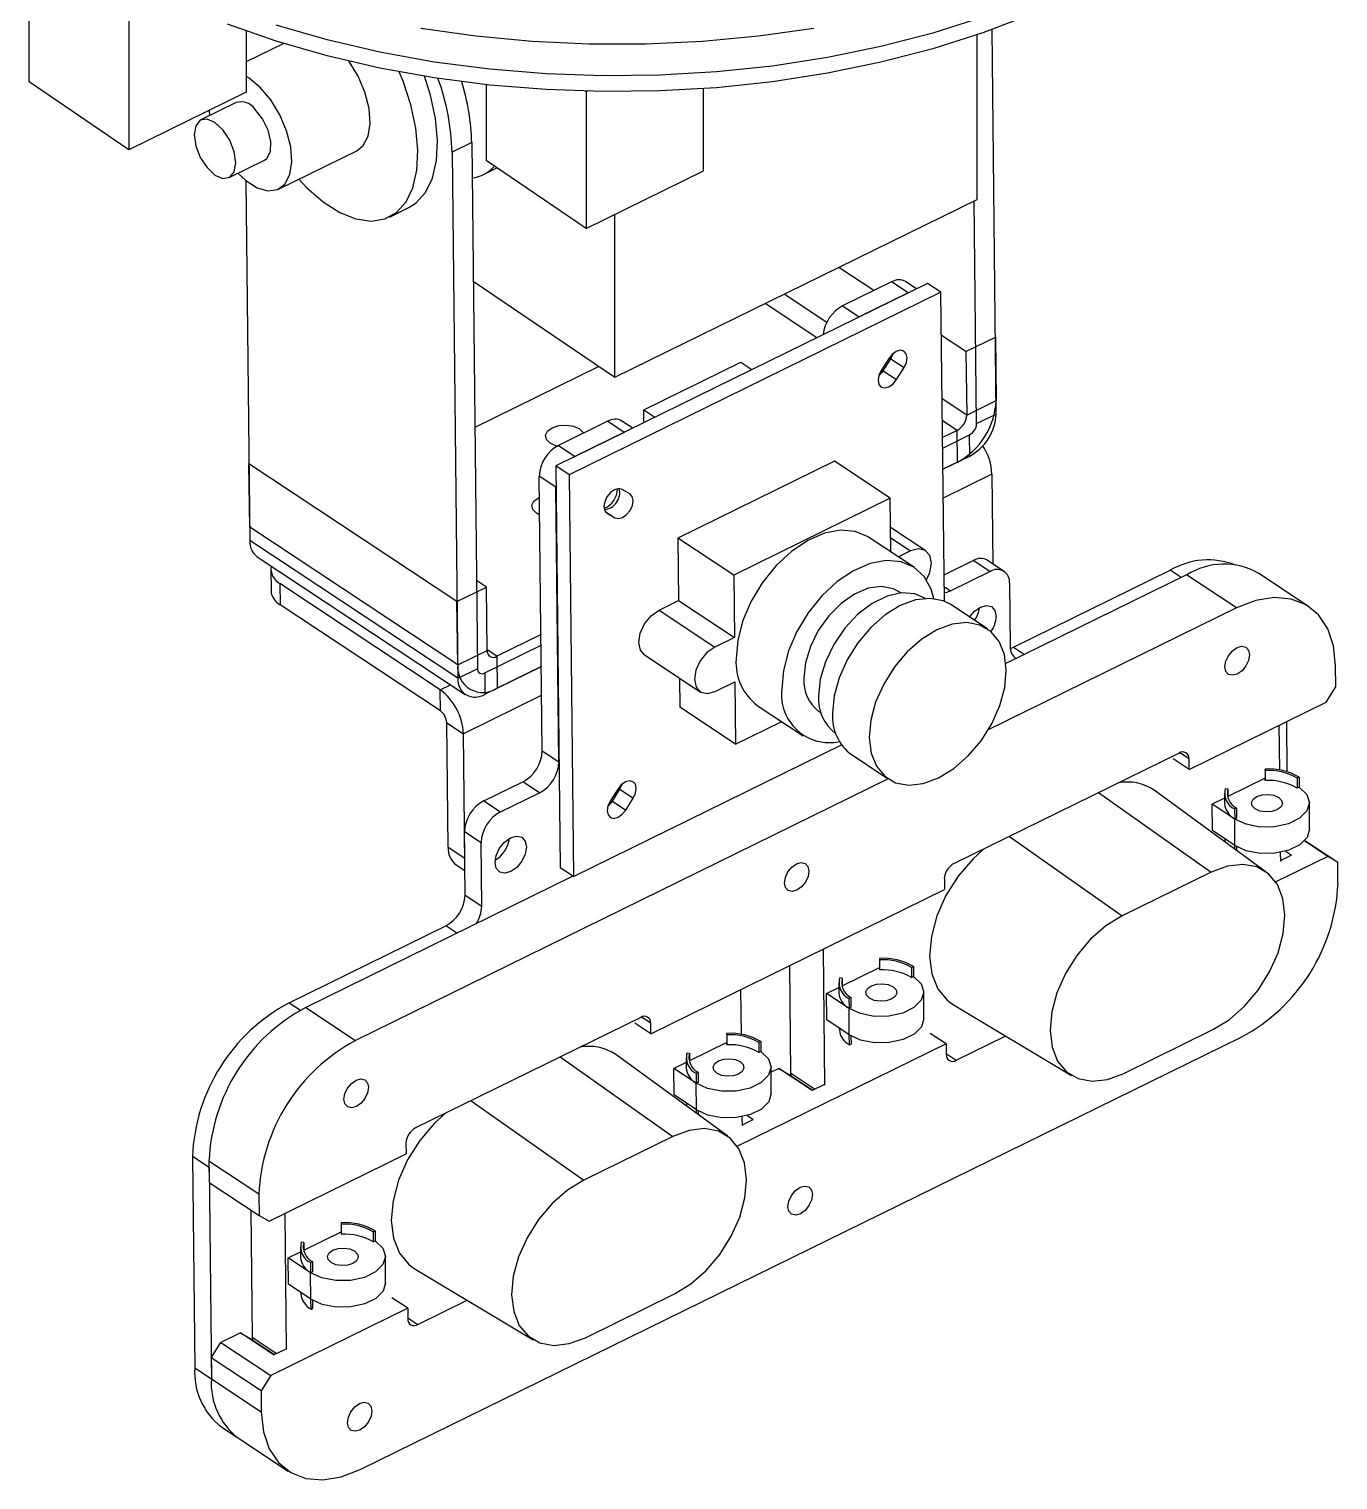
# Model space of a CAD drawing. Header units: millimetres. Extents: x 0 to 597, y 0 to 420.
# Drawn here: x 392.41 to 426.37, y 76.48 to 114.12 of the extents above; entities that cross this region are included whole.
import ezdxf

# ---------------------------------------------------------------- set-up
doc = ezdxf.new("R2010")
doc.units = ezdxf.units.MM

msp = doc.modelspace()

# ---------------------------------------------------------------- linework, layer by layer
at = {"color": 7, "linetype": 'Continuous', "lineweight": 25}
for p, q in [((392.41, 112.743), (392.41, 117.098)), ((395.001, 115.339), (395.001, 110.984)), ((398.048, 114.066), (398.048, 112.48)), ((417.504, 104.131), (417.395, 114.101)), ((399.02, 113.743), (398.048, 113.266)), ((417.007, 109.694), (417.007, 113.964)), ((395.001, 110.984), (392.41, 112.743)), ((404.271, 112.674), (404.271, 110.705)), ((409.909, 110.441), (409.909, 112.569)), ((398.048, 112.48), (395.001, 110.984)), ((397.783, 112.207), (396.868, 111.758)), ((406.862, 112.484), (406.837, 112.501)), ((406.893, 112.5), (406.862, 112.484)), ((406.862, 112.484), (406.862, 108.946)), ((397.08, 112.004), (397.097, 111.871)), ((403.896, 111.169), (403.388, 110.92)), ((403.896, 111.169), (404.044, 97.525)), ((397.603, 110.262), (398.517, 110.711)), ((398.884, 109.963), (400.916, 110.96)), ((403.388, 110.92), (403.536, 97.276)), ((406.862, 108.946), (404.271, 110.705)), ((404.184, 110.336), (404.55, 110.516)), ((406.862, 108.946), (409.909, 110.441)), ((398.037, 110.182), (398.139, 100.847)), ((407.611, 105.083), (417.007, 109.694)), ((416.996, 103.882), (416.933, 109.658)), ((401.76, 109.239), (402.268, 109.489)), ((407.611, 105.083), (407.611, 109.313)), ((414.328, 107.331), (413.419, 107.933)), ((403.935, 107.578), (407.611, 105.083)), ((415.725, 107.519), (406.075, 102.783)), ((416.071, 107.291), (406.42, 102.554)), ((414.786, 107.556), (413.516, 106.933)), ((415.217, 107.27), (413.948, 106.647)), ((415.217, 107.27), (414.786, 107.556)), ((415.439, 107.379), (415.159, 107.563)), ((416.071, 107.291), (415.725, 107.519)), ((416.158, 99.276), (416.071, 107.291)), ((413.516, 106.933), (413.948, 106.647)), ((416.72, 105.749), (416.083, 106.17)), ((416.72, 105.749), (417.482, 106.123)), ((417.482, 106.123), (417.5, 104.478)), ((408.36, 104.24), (410.874, 105.474)), ((410.874, 105.474), (411.165, 105.281)), ((414.714, 105.568), (414.518, 105.258)), ((414.573, 105.254), (414.768, 105.564)), ((414.768, 105.564), (415.113, 105.336)), ((414.776, 105.577), (414.788, 105.662)), ((416.72, 105.749), (416.738, 104.104)), ((407.195, 105.365), (403.976, 103.785)), ((414.48, 105.185), (414.564, 105.241)), ((414.573, 105.254), (414.918, 105.025)), ((414.918, 105.025), (415.113, 105.336)), ((416.738, 104.104), (417.5, 104.478)), ((407.421, 103.941), (406.151, 103.318)), ((407.853, 103.655), (407.421, 103.941)), ((408.074, 103.764), (407.795, 103.949)), ((408.364, 103.906), (408.36, 104.24)), ((408.36, 104.24), (408.651, 104.047)), ((416.996, 103.882), (417.504, 104.131)), ((407.853, 103.655), (406.583, 103.032)), ((416.487, 103.705), (416.112, 103.521)), ((416.115, 103.247), (416.811, 103.588)), ((416.496, 102.882), (416.487, 103.705)), ((416.817, 103.04), (416.811, 103.588)), ((406.151, 103.318), (406.583, 103.032)), ((403.514, 99.267), (398.117, 102.839)), ((398.135, 101.193), (398.117, 102.839)), ((406.42, 102.554), (406.075, 102.783)), ((406.075, 102.783), (406.188, 92.364)), ((413.31, 102.904), (409.247, 100.91)), ((414.756, 101.947), (413.31, 102.904)), ((416.121, 102.698), (416.817, 103.04)), ((416.496, 102.882), (416.121, 102.698)), ((406.081, 102.235), (405.649, 102.52)), ((405.726, 95.392), (405.649, 102.52)), ((406.42, 102.554), (406.533, 92.136)), ((417.393, 102.568), (417.418, 100.244)), ((406.158, 95.106), (406.081, 102.235)), ((408, 102.059), (407.8, 102.175)), ((414.756, 101.947), (410.693, 99.953)), ((414.772, 100.555), (414.756, 101.947)), ((405.66, 101.503), (405.575, 101.559)), ((407.41, 101.555), (407.61, 101.438)), ((403.532, 97.622), (398.135, 101.193)), ((409.247, 100.91), (409.264, 99.292)), ((410.693, 99.953), (409.247, 100.91)), ((415.38, 100.153), (414.192, 100.939)), ((415.674, 100.586), (414.765, 101.188)), ((403.536, 97.276), (398.139, 100.847)), ((415.282, 100.578), (414.969, 100.425)), ((398.33, 100.427), (403.728, 96.856)), ((416.15, 99.957), (416.907, 100.328)), ((417.338, 100.042), (416.907, 100.328)), ((417.712, 100.05), (417.28, 100.335)), ((398.683, 100.094), (398.689, 99.545)), ((403.08, 96.979), (398.921, 99.731)), ((398.921, 99.731), (398.927, 99.182)), ((404.276, 99.641), (404.019, 99.812)), ((410.693, 99.953), (410.711, 98.335)), ((416.322, 99.543), (417.338, 100.042)), ((422.445, 99.958), (417.755, 97.656)), ((417.852, 99.743), (417.87, 98.098)), ((417.952, 98.085), (422.015, 100.079)), ((423.741, 99.101), (422.445, 99.958)), ((425.61, 99.139), (424.314, 99.996)), ((403.514, 99.267), (404.276, 99.641)), ((404.294, 97.996), (404.276, 99.641)), ((415.022, 99.49), (414.966, 99.527)), ((403.086, 96.431), (398.927, 99.182)), ((403.532, 97.622), (403.514, 99.267)), ((408.756, 99.043), (409.264, 99.292)), ((408.756, 99.043), (410.203, 98.086)), ((409.264, 99.292), (410.711, 98.335)), ((415.661, 99.347), (415.656, 99.351)), ((417.274, 98.56), (416.325, 99.188)), ((423.741, 99.101), (417.299, 95.939)), ((405.694, 98.408), (404.551, 97.847)), ((410.711, 98.335), (410.203, 98.086)), ((403.532, 97.622), (404.294, 97.996)), ((404.233, 97.415), (405.697, 98.134)), ((404.551, 97.847), (404.56, 97.024)), ((408.376, 97.883), (409.823, 96.926)), ((417.872, 98.052), (417.952, 98.085)), ((403.536, 97.276), (404.044, 97.525)), ((404.239, 96.867), (405.703, 97.585)), ((405.703, 97.585), (404.56, 97.024)), ((426.316, 97.057), (426.31, 97.605)), ((404.233, 97.415), (404.239, 96.867)), ((409.286, 97.281), (409.294, 96.523)), ((410.215, 96.934), (410.723, 97.183)), ((410.723, 97.183), (410.741, 95.566)), ((403.086, 96.431), (403.08, 96.979)), ((426.065, 96.658), (426.316, 97.057)), ((410.741, 95.566), (409.294, 96.523)), ((411.305, 96.574), (412.492, 95.788)), ((412.906, 96.414), (412.962, 96.377)), ((422.51, 94.913), (426.065, 96.658)), ((403.247, 96.123), (403.679, 95.838)), ((403.282, 92.898), (403.247, 96.123)), ((410.741, 95.566), (411.939, 96.154)), ((424.86, 94.896), (424.847, 96.06)), ((425.054, 94.851), (425.04, 96.155)), ((403.714, 92.613), (403.679, 95.838)), ((413.338, 95.848), (413.344, 95.844)), ((405.726, 95.392), (406.158, 95.106)), ((406.533, 92.136), (413.491, 95.551)), ((413.749, 95.296), (414.699, 94.668)), ((422.25, 95.337), (416.409, 92.47)), ((422.51, 94.913), (422.099, 95.184)), ((422.51, 94.913), (422.507, 95.187)), ((424.484, 94.885), (424.481, 94.923)), ((424.481, 94.923), (424.484, 94.662)), ((424.484, 94.885), (424.486, 94.624)), ((414.703, 94.665), (400.885, 87.883)), ((404.209, 94.096), (405.225, 94.594)), ((405.656, 94.308), (405.225, 94.594)), ((407.748, 94.41), (407.76, 94.496)), ((424.483, 94.687), (423.516, 94.212)), ((424.486, 94.624), (424.484, 94.662)), ((425.364, 94.709), (425.313, 94.684)), ((425.313, 94.684), (425.316, 94.424)), ((425.364, 94.709), (425.367, 94.449)), ((404.209, 94.096), (404.64, 93.81)), ((404.64, 93.81), (405.656, 94.308)), ((407.686, 94.401), (407.491, 94.091)), ((407.545, 94.087), (407.74, 94.397)), ((407.545, 94.087), (407.891, 93.858)), ((407.74, 94.397), (408.086, 94.169)), ((407.891, 93.858), (408.086, 94.169)), ((424.51, 92.252), (421.601, 94.371)), ((423.427, 94.169), (423.108, 94.012)), ((423.426, 94.286), (423.429, 94.026)), ((423.449, 94.416), (423.514, 94.409)), ((423.514, 94.409), (423.517, 94.165)), ((425.367, 94.449), (425.316, 94.424)), ((407.452, 94.018), (407.537, 94.074)), ((423.115, 93.326), (423.108, 94.012)), ((423.691, 93.626), (423.108, 94.012)), ((423.739, 93.912), (423.688, 93.887)), ((423.688, 93.887), (423.691, 93.626)), ((423.739, 93.912), (423.742, 93.651)), ((425.636, 93.364), (425.629, 94.049)), ((423.742, 93.651), (423.691, 93.626)), ((423.698, 92.941), (423.691, 93.626)), ((404.139, 93.012), (403.707, 93.298)), ((403.725, 91.653), (403.707, 93.298)), ((404.156, 91.367), (404.139, 93.012)), ((423.698, 92.941), (423.115, 93.326)), ((423.439, 93.112), (423.439, 93.08)), ((426.108, 92.655), (425.5, 93.058)), ((425.512, 93.07), (426.365, 92.506)), ((403.282, 92.898), (403.714, 92.613)), ((423.699, 92.843), (423.698, 92.941)), ((423.751, 92.805), (423.75, 92.909)), ((426.108, 92.655), (424.758, 91.993)), ((424.886, 92.528), (424.883, 92.761)), ((425.169, 92.692), (424.885, 92.552)), ((425.016, 92.793), (425.169, 92.692)), ((426.365, 92.506), (426.108, 92.655)), ((403.492, 92.438), (403.718, 92.289)), ((406.533, 92.136), (406.188, 92.364)), ((423.081, 92.249), (420.77, 91.115)), ((426.371, 91.957), (426.365, 92.506)), ((406.523, 92.143), (399.589, 88.74)), ((416.158, 92.071), (416.161, 91.797)), ((403.725, 91.653), (404.156, 91.367)), ((408.542, 88.058), (416.161, 91.797)), ((399.159, 88.861), (403.223, 90.855)), ((413.013, 90.252), (413.051, 86.719)), ((414.475, 90.012), (414.478, 89.974)), ((414.475, 90.012), (414.478, 89.751)), ((414.478, 89.974), (414.48, 89.713)), ((412.139, 89.823), (412.169, 87.031)), ((413.51, 89.301), (414.477, 89.776)), ((414.478, 89.751), (414.48, 89.713)), ((415.307, 89.773), (415.358, 89.798)), ((415.307, 89.773), (415.31, 89.513)), ((415.358, 89.798), (415.361, 89.538)), ((410.892, 88.041), (410.88, 89.205)), ((413.102, 89.101), (413.421, 89.258)), ((413.42, 89.375), (413.423, 89.115)), ((413.508, 89.498), (413.443, 89.505)), ((413.508, 89.498), (413.511, 89.254)), ((415.31, 89.513), (415.361, 89.538)), ((413.109, 88.416), (413.102, 89.101)), ((413.685, 88.715), (413.102, 89.101)), ((413.682, 88.976), (413.733, 89.001)), ((413.682, 88.976), (413.685, 88.715)), ((413.733, 89.001), (413.736, 88.74)), ((415.63, 88.453), (415.623, 89.139)), ((416.372, 88.827), (419.459, 86.978)), ((399.589, 88.74), (400.885, 87.883)), ((408.282, 88.481), (402.441, 85.615)), ((413.685, 88.715), (413.736, 88.74)), ((413.692, 88.03), (413.685, 88.715)), ((408.542, 88.058), (408.132, 88.329)), ((408.542, 88.058), (408.539, 88.332)), ((410.516, 88.029), (410.513, 88.067)), ((410.513, 88.067), (410.516, 87.807)), ((413.692, 88.03), (413.109, 88.416)), ((413.433, 88.201), (413.433, 88.169)), ((416.204, 87.794), (415.794, 88.065)), ((420.814, 87.03), (423.125, 88.164)), ((401.005, 76.751), (423.862, 87.969)), ((410.516, 87.832), (409.548, 87.357)), ((410.516, 88.029), (410.519, 87.769)), ((410.519, 87.769), (410.516, 87.807)), ((416.204, 87.794), (410.791, 85.137)), ((411.396, 87.854), (411.346, 87.829)), ((411.346, 87.829), (411.348, 87.569)), ((411.396, 87.854), (411.399, 87.593)), ((413.695, 87.769), (413.692, 88.03)), ((413.695, 87.769), (413.746, 87.794)), ((413.746, 87.794), (413.744, 87.998)), ((416.204, 87.794), (416.207, 87.52)), ((416.464, 87.37), (417.75, 88.001)), ((410.542, 85.397), (407.633, 87.516)), ((409.46, 87.313), (409.14, 87.157)), ((409.458, 87.431), (409.461, 87.17)), ((409.481, 87.561), (409.546, 87.554)), ((409.546, 87.554), (409.549, 87.31)), ((411.399, 87.593), (411.348, 87.569)), ((409.148, 86.471), (409.14, 87.157)), ((409.723, 86.771), (409.14, 87.157)), ((409.771, 87.056), (409.72, 87.031)), ((409.72, 87.031), (409.723, 86.771)), ((409.771, 87.056), (409.774, 86.796)), ((411.669, 86.509), (411.661, 87.194)), ((411.861, 87.155), (411.663, 87.058)), ((412.725, 86.584), (411.861, 87.155)), ((411.861, 87.155), (412.118, 87.006)), ((412.118, 87.006), (412.743, 86.593)), ((412.169, 87.031), (412.173, 86.97)), ((409.774, 86.796), (409.723, 86.771)), ((409.731, 86.085), (409.723, 86.771)), ((413.03, 86.734), (412.725, 86.584)), ((409.731, 86.085), (409.148, 86.471)), ((409.471, 86.257), (409.472, 86.224)), ((409.732, 85.987), (409.731, 86.085)), ((409.783, 85.95), (409.782, 86.054)), ((410.918, 85.672), (410.915, 85.906)), ((410.918, 85.697), (411.201, 85.836)), ((411.048, 85.937), (411.201, 85.836)), ((402.19, 85.216), (402.193, 84.942)), ((409.113, 85.394), (406.802, 84.26)), ((397.081, 84.587), (396.649, 84.873)), ((396.649, 84.873), (396.709, 79.389)), ((398.375, 83.895), (397.079, 84.752)), ((397.079, 84.752), (397.085, 84.203)), ((398.638, 83.197), (402.193, 84.942)), ((397.081, 84.587), (397.141, 79.104)), ((397.085, 84.203), (398.381, 83.346)), ((398.375, 83.895), (398.381, 83.346)), ((398.165, 83.489), (398.201, 80.176)), ((398.381, 83.346), (398.638, 83.197)), ((399.045, 83.397), (399.084, 79.864)), ((399.542, 82.446), (400.51, 82.921)), ((400.507, 83.156), (400.51, 83.119)), ((400.507, 83.156), (400.51, 82.896)), ((400.51, 83.119), (400.513, 82.858)), ((400.51, 82.896), (400.513, 82.858)), ((401.34, 82.918), (401.391, 82.943)), ((401.34, 82.918), (401.343, 82.658)), ((401.391, 82.943), (401.393, 82.683)), ((399.453, 82.52), (399.455, 82.259)), ((399.54, 82.643), (399.475, 82.65)), ((399.54, 82.643), (399.543, 82.399)), ((401.343, 82.658), (401.393, 82.683)), ((399.134, 82.246), (399.454, 82.402)), ((399.142, 81.56), (399.134, 82.246)), ((399.717, 81.86), (399.134, 82.246)), ((399.714, 82.12), (399.765, 82.145)), ((399.714, 82.12), (399.717, 81.86)), ((399.765, 82.145), (399.768, 81.885)), ((401.663, 81.598), (401.655, 82.283)), ((399.717, 81.86), (399.768, 81.885)), ((399.725, 81.175), (399.717, 81.86)), ((402.404, 81.971), (405.492, 80.122)), ((399.725, 81.175), (399.142, 81.56)), ((399.465, 81.346), (399.466, 81.313)), ((406.847, 80.174), (409.158, 81.309)), ((402.237, 80.939), (398.681, 79.194)), ((399.728, 80.914), (399.725, 81.175)), ((399.728, 80.914), (399.778, 80.939)), ((399.778, 80.939), (399.776, 81.143)), ((402.237, 80.939), (401.826, 81.21)), ((402.237, 80.939), (402.239, 80.665)), ((402.496, 80.515), (403.782, 81.146)), ((397.894, 80.3), (397.386, 80.051)), ((398.757, 79.729), (397.894, 80.3)), ((397.894, 80.3), (398.151, 80.151)), ((398.201, 80.176), (398.205, 80.114)), ((397.135, 79.652), (397.386, 80.051)), ((397.386, 80.051), (398.681, 79.194)), ((398.151, 80.151), (398.775, 79.737)), ((398.757, 79.729), (399.062, 79.878)), ((398.43, 78.795), (397.135, 79.652)), ((397.135, 79.652), (397.141, 79.104)), ((396.709, 79.389), (397.141, 79.104)), ((397.141, 79.104), (398.436, 78.247)), ((398.681, 79.194), (398.43, 78.795)), ((398.43, 78.795), (398.436, 78.247)), ((397.409, 77.856), (397.841, 77.57)), ((397.841, 77.57), (399.136, 76.713))]:
    msp.add_line(p, q, dxfattribs=at)
at = {"color": 8, "linetype": 'Continuous', "lineweight": 25}
for p, q in [((412.853, 106.11), (411.511, 106.997)), ((413.108, 106.506), (412.002, 107.238)), ((416.738, 104.104), (416.101, 104.525)), ((416.487, 103.705), (416.107, 103.956)), ((417.393, 102.568), (416.129, 101.948)), ((407.358, 101.605), (407.61, 101.438)), ((407.396, 101.564), (407.41, 101.555)), ((414.768, 100.919), (415.282, 100.578)), ((422.304, 99.888), (422.015, 100.079)), ((416.154, 99.655), (416.322, 99.543)), ((404.551, 97.847), (404.294, 98.017)), ((417.952, 98.085), (418.24, 97.894)), ((403.08, 96.979), (403.345, 97.109)), ((405.711, 96.835), (403.679, 95.838)), ((422.507, 95.187), (422.268, 95.345)), ((420.159, 94.311), (423.081, 92.249)), ((417.848, 93.177), (420.77, 91.115)), ((403.511, 90.665), (403.223, 90.855)), ((399.159, 88.861), (399.451, 88.668)), ((408.539, 88.332), (408.3, 88.49)), ((406.192, 87.456), (409.113, 85.394)), ((416.207, 87.541), (416.464, 87.37)), ((412.793, 86.618), (412.169, 87.031)), ((403.881, 86.321), (406.802, 84.26)), ((402.239, 80.685), (402.496, 80.515)), ((398.826, 79.762), (398.201, 80.176))]:
    msp.add_line(p, q, dxfattribs=at)
at = {"color": 7, "linetype": 'Continuous', "lineweight": 25, "flags": 128}
for points in [[(418.386, 114.485), (417.154, 114.015), (415.86, 113.604), (414.514, 113.254), (413.123, 112.969), (411.697, 112.748), (410.245, 112.595), (408.776, 112.509), (407.299, 112.492), (405.826, 112.544), (404.364, 112.664), (402.924, 112.851), (401.514, 113.105), (400.145, 113.424), (398.824, 113.805), (397.561, 114.246)], [(417.154, 114.423), (415.86, 114.012), (414.514, 113.663), (413.123, 113.377), (411.697, 113.156), (410.245, 113.003), (408.776, 112.917), (407.299, 112.901), (405.826, 112.952), (404.364, 113.072), (402.924, 113.26), (401.514, 113.513), (400.145, 113.832), (398.824, 114.213)], [(412.774, 114.133), (411.34, 113.929), (409.883, 113.792), (408.411, 113.723), (406.935, 113.723), (405.463, 113.792), (404.006, 113.929), (402.572, 114.133)], [(400.916, 110.96), (401.081, 111.093), (401.208, 111.34), (401.26, 111.669), (401.232, 112.057), (401.125, 112.475), (400.949, 112.891), (400.716, 113.275), (400.711, 113.283)], [(399.41, 110.221), (399.619, 110), (400.042, 109.63), (400.47, 109.357), (400.888, 109.189), (401.283, 109.133), (401.639, 109.189), (401.946, 109.357), (402.193, 109.631), (402.372, 110.001), (402.475, 110.454), (402.501, 110.976), (402.448, 111.547), (402.317, 112.15), (402.114, 112.764), (402.014, 113.007)], [(397.832, 110.375), (398.033, 110.185), (398.327, 109.996), (398.608, 109.916), (398.854, 109.95), (399.049, 110.095), (399.177, 110.342), (399.228, 110.672), (399.2, 111.06), (399.094, 111.478), (398.917, 111.894), (398.684, 112.278), (398.411, 112.602), (398.411, 112.602)], [(398.411, 112.602), (398.119, 112.84), (398.048, 112.883)], [(402.268, 109.489), (402.454, 109.607), (402.701, 109.88), (402.88, 110.25), (402.983, 110.703), (403.009, 111.225), (402.956, 111.797), (402.825, 112.4), (402.668, 112.892)], [(397.235, 110.33), (397.442, 110.241), (397.617, 110.27), (397.734, 110.411), (397.775, 110.644), (397.734, 110.932), (397.617, 111.232), (397.442, 111.499), (397.235, 111.691), (397.029, 111.779), (396.854, 111.751), (396.737, 111.609), (396.696, 111.377), (396.737, 111.089), (396.854, 110.788), (397.029, 110.522), (397.235, 110.33)], [(398.517, 110.711), (398.583, 110.759), (398.673, 110.938), (398.684, 111.197), (398.613, 111.495), (398.471, 111.788), (398.281, 112.03)], [(415.113, 105.336), (415.173, 105.463), (415.193, 105.589), (415.17, 105.694), (415.109, 105.762), (415.017, 105.783), (414.91, 105.753), (414.804, 105.678), (414.714, 105.568)], [(414.768, 105.564), (414.827, 105.692), (414.83, 105.702)], [(414.518, 105.258), (414.459, 105.13), (414.439, 105.005), (414.461, 104.9), (414.523, 104.831), (414.614, 104.811), (414.722, 104.84), (414.828, 104.915), (414.918, 105.025)], [(414.456, 105.12), (414.483, 105.144), (414.573, 105.254)], [(406.114, 103.298), (406.081, 103.307), (405.928, 103.374), (405.833, 103.471), (405.811, 103.581), (405.864, 103.688), (405.985, 103.776), (406.156, 103.831), (406.349, 103.845), (406.537, 103.816), (406.69, 103.748), (406.69, 103.748)], [(406.69, 103.748), (406.785, 103.652), (406.794, 103.634)], [(407.8, 102.175), (407.709, 102.196), (407.602, 102.167), (407.495, 102.091), (407.405, 101.981), (407.346, 101.854), (407.326, 101.728), (407.348, 101.623), (407.41, 101.555)], [(407.61, 101.438), (407.701, 101.418), (407.808, 101.447), (407.915, 101.522), (408.005, 101.632), (408.064, 101.76), (408.084, 101.886), (408.062, 101.991), (408, 102.059)], [(405.575, 101.559), (405.48, 101.655), (405.458, 101.765), (405.511, 101.872), (405.632, 101.96), (405.655, 101.971)], [(414.192, 100.939), (414.18, 100.947), (413.848, 101.087), (413.465, 101.118), (413.048, 101.039), (412.617, 100.852), (412.193, 100.568), (411.794, 100.2), (411.44, 99.763), (411.147, 99.28), (410.929, 98.772), (410.797, 98.263), (410.755, 97.778)], [(415.697, 99.827), (415.783, 100.024), (415.821, 100.264), (415.778, 100.465), (415.661, 100.595), (415.486, 100.635), (415.282, 100.578)], [(415.888, 99.343), (415.818, 99.585), (415.632, 99.919), (415.367, 100.161), (415.035, 100.301), (414.652, 100.332), (414.235, 100.253), (413.805, 100.067), (413.38, 99.783), (412.982, 99.414), (412.628, 98.978), (412.335, 98.494), (412.117, 97.986), (411.984, 97.478), (411.942, 96.992)], [(414.966, 99.527), (414.83, 99.599), (414.526, 99.657), (414.186, 99.61), (413.83, 99.459), (413.481, 99.215), (413.16, 98.893), (412.888, 98.513), (412.682, 98.099), (412.554, 97.676), (412.514, 97.273)], [(415.656, 99.351), (415.391, 99.467), (415.047, 99.493), (414.671, 99.409), (414.286, 99.219), (413.912, 98.936), (413.573, 98.575), (413.287, 98.157), (413.072, 97.707), (412.939, 97.25), (412.897, 96.814)], [(416.322, 99.543), (416.223, 99.505), (416.155, 99.492)], [(426.31, 97.605), (426.255, 98.116), (426.105, 98.56), (425.866, 98.918), (425.545, 99.179), (425.157, 99.331), (424.715, 99.369), (424.237, 99.291), (423.741, 99.101)], [(408.376, 97.883), (408.272, 98.005), (408.229, 98.205), (408.267, 98.445), (408.381, 98.689), (408.553, 98.899), (408.756, 99.043)], [(416.325, 99.188), (416.129, 99.287), (415.79, 99.35), (415.412, 99.307), (415.016, 99.161), (414.621, 98.919), (414.247, 98.593), (413.912, 98.199), (413.634, 97.757), (413.426, 97.289), (413.299, 96.819), (413.259, 96.37)], [(416.814, 98.864), (416.938, 99.013), (417.093, 99.122), (417.249, 99.165), (417.382, 99.135), (417.471, 99.036), (417.504, 98.883)], [(414.209, 95.741), (414.258, 95.336), (414.394, 94.995), (414.61, 94.735), (414.895, 94.569), (415.234, 94.506), (415.612, 94.548), (416.008, 94.694), (416.403, 94.937), (416.777, 95.263), (417.112, 95.657), (417.39, 96.099), (417.598, 96.567), (417.725, 97.037), (417.765, 97.486), (417.715, 97.891), (417.58, 98.232), (417.364, 98.492), (417.079, 98.658), (416.739, 98.721), (416.362, 98.679), (415.966, 98.533), (415.571, 98.291), (415.197, 97.964), (414.862, 97.57), (414.584, 97.128), (414.376, 96.66), (414.249, 96.19), (414.209, 95.741)], [(410.203, 98.086), (409.999, 97.942), (409.827, 97.732), (409.714, 97.488), (409.676, 97.248), (409.719, 97.048), (409.836, 96.918), (410.011, 96.878), (410.215, 96.934)], [(423.438, 97.574), (423.461, 97.717), (423.529, 97.862), (423.631, 97.987), (423.752, 98.072), (423.874, 98.106), (423.977, 98.082), (424.047, 98.005), (424.073, 97.885), (424.05, 97.742), (423.983, 97.598), (423.881, 97.473), (423.759, 97.387), (423.638, 97.353), (423.534, 97.377), (423.464, 97.455), (423.438, 97.574)], [(408.086, 94.169), (408.145, 94.296), (408.165, 94.422), (408.143, 94.527), (408.081, 94.595), (407.99, 94.616), (407.883, 94.587), (407.776, 94.511), (407.686, 94.401)], [(407.74, 94.397), (407.8, 94.525), (407.803, 94.535)], [(407.491, 94.091), (407.431, 93.964), (407.411, 93.838), (407.434, 93.733), (407.496, 93.665), (407.587, 93.644), (407.694, 93.673), (407.801, 93.749), (407.891, 93.858)], [(407.428, 93.954), (407.455, 93.977), (407.545, 94.087)], [(425.367, 94.449), (425.56, 94.263), (425.629, 94.05), (425.565, 93.835), (425.376, 93.645), (425.085, 93.502), (424.727, 93.424), (424.345, 93.419), (423.985, 93.49), (423.691, 93.626)], [(424.788, 93.866), (424.652, 93.822), (424.497, 93.811), (424.346, 93.834), (424.224, 93.888), (424.148, 93.965), (424.13, 94.053), (424.173, 94.139), (424.27, 94.209), (424.406, 94.253), (424.561, 94.264), (424.711, 94.241), (424.834, 94.187), (424.91, 94.11), (424.928, 94.022), (424.885, 93.936), (424.788, 93.866)], [(425.636, 93.364), (425.572, 93.149), (425.383, 92.959), (425.092, 92.816), (424.734, 92.738), (424.352, 92.734), (423.992, 92.804), (423.698, 92.941)], [(405.314, 92.9), (405.285, 92.717), (405.198, 92.532), (405.068, 92.372), (404.913, 92.262), (404.757, 92.219), (404.624, 92.25), (404.534, 92.349), (404.501, 92.501), (404.531, 92.684), (404.617, 92.87), (404.748, 93.03), (404.903, 93.139), (405.059, 93.182), (405.192, 93.152), (405.281, 93.053), (405.314, 92.9)], [(423.439, 93.08), (423.439, 93.068), (423.443, 93.029)], [(417.176, 92.847), (416.896, 92.589), (416.516, 92.142), (416.201, 91.641), (415.965, 91.111), (415.821, 90.578), (415.776, 90.069), (415.832, 89.609), (415.986, 89.223), (416.23, 88.928), (416.372, 88.827)], [(412.01, 91.965), (412.033, 92.108), (412.1, 92.253), (412.203, 92.378), (412.324, 92.464), (412.446, 92.497), (412.549, 92.473), (412.619, 92.396), (412.645, 92.277), (412.622, 92.134), (412.555, 91.989), (412.452, 91.864), (412.331, 91.778), (412.21, 91.745), (412.106, 91.768), (412.036, 91.846), (412.01, 91.965)], [(423.125, 88.164), (423.546, 88.422), (423.944, 88.769), (424.3, 89.189), (424.596, 89.659), (424.817, 90.157), (424.953, 90.657), (424.995, 91.135), (424.943, 91.566), (424.798, 91.929), (424.568, 92.206), (424.265, 92.383), (423.904, 92.45), (423.502, 92.405), (423.081, 92.249)], [(420.77, 91.115), (420.349, 90.857), (419.951, 90.51), (419.595, 90.09), (419.299, 89.62), (419.078, 89.122), (418.943, 88.622), (418.9, 88.144), (418.952, 87.713), (419.097, 87.349), (419.327, 87.073), (419.63, 86.896), (419.991, 86.829), (420.393, 86.874), (420.814, 87.03)], [(415.361, 89.538), (415.554, 89.352), (415.623, 89.139), (415.559, 88.924), (415.37, 88.734), (415.079, 88.591), (414.721, 88.513), (414.339, 88.508), (413.979, 88.579), (413.685, 88.715)], [(414.264, 89.298), (414.4, 89.342), (414.555, 89.354), (414.705, 89.33), (414.828, 89.276), (414.904, 89.199), (414.922, 89.111), (414.879, 89.025), (414.782, 88.955), (414.646, 88.911), (414.491, 88.9), (414.341, 88.923), (414.218, 88.977), (414.142, 89.054), (414.124, 89.142), (414.167, 89.228), (414.264, 89.298)], [(415.63, 88.453), (415.566, 88.239), (415.378, 88.048), (415.086, 87.906), (414.728, 87.827), (414.346, 87.823), (413.987, 87.893), (413.692, 88.03)], [(411.399, 87.593), (411.592, 87.407), (411.661, 87.194), (411.597, 86.98), (411.408, 86.789), (411.117, 86.647), (410.759, 86.568), (410.377, 86.564), (410.017, 86.634), (409.723, 86.771)], [(410.82, 87.011), (410.684, 86.967), (410.529, 86.955), (410.379, 86.978), (410.256, 87.033), (410.181, 87.11), (410.163, 87.198), (410.205, 87.283), (410.302, 87.354), (410.438, 87.398), (410.594, 87.409), (410.744, 87.386), (410.866, 87.332), (410.942, 87.255), (410.96, 87.167), (410.917, 87.081), (410.82, 87.011)], [(400.582, 86.356), (400.605, 86.499), (400.672, 86.644), (400.775, 86.769), (400.896, 86.855), (401.018, 86.888), (401.121, 86.864), (401.191, 86.787), (401.217, 86.668), (401.194, 86.525), (401.127, 86.38), (401.024, 86.255), (400.903, 86.169), (400.781, 86.136), (400.678, 86.159), (400.608, 86.237), (400.582, 86.356)], [(409.472, 86.224), (409.472, 86.213), (409.476, 86.174)], [(411.669, 86.509), (411.605, 86.294), (411.416, 86.104), (411.125, 85.961), (410.767, 85.883), (410.385, 85.879), (410.025, 85.949), (409.731, 86.085)], [(403.209, 85.991), (402.928, 85.734), (402.549, 85.287), (402.233, 84.786), (401.998, 84.255), (401.854, 83.722), (401.808, 83.213), (401.864, 82.754), (402.018, 82.367), (402.263, 82.073), (402.404, 81.971)], [(409.158, 81.309), (409.578, 81.567), (409.976, 81.914), (410.332, 82.333), (410.628, 82.804), (410.85, 83.302), (410.985, 83.802), (411.027, 84.28), (410.975, 84.711), (410.83, 85.074), (410.601, 85.351), (410.298, 85.527), (409.936, 85.595), (409.535, 85.549), (409.113, 85.394)], [(406.802, 84.26), (406.382, 84.002), (405.984, 83.654), (405.627, 83.235), (405.331, 82.765), (405.11, 82.267), (404.975, 81.766), (404.932, 81.288), (404.985, 80.857), (405.129, 80.494), (405.359, 80.218), (405.662, 80.041), (406.023, 79.974), (406.425, 80.019), (406.847, 80.174)], [(412.736, 83.887), (412.713, 83.744), (412.646, 83.599), (412.544, 83.474), (412.422, 83.388), (412.301, 83.355), (412.197, 83.379), (412.127, 83.456), (412.101, 83.575), (412.124, 83.718), (412.191, 83.863), (412.294, 83.988), (412.415, 84.074), (412.537, 84.107), (412.64, 84.084), (412.71, 84.006), (412.736, 83.887)], [(401.393, 82.683), (401.586, 82.497), (401.655, 82.283), (401.591, 82.069), (401.402, 81.878), (401.111, 81.736), (400.753, 81.657), (400.371, 81.653), (400.011, 81.724), (399.717, 81.86)], [(400.296, 82.443), (400.433, 82.487), (400.588, 82.498), (400.738, 82.475), (400.86, 82.421), (400.936, 82.344), (400.954, 82.256), (400.911, 82.17), (400.814, 82.1), (400.678, 82.056), (400.523, 82.044), (400.373, 82.067), (400.251, 82.122), (400.175, 82.199), (400.157, 82.287), (400.199, 82.372), (400.296, 82.443)], [(401.663, 81.598), (401.599, 81.383), (401.41, 81.193), (401.119, 81.05), (400.761, 80.972), (400.379, 80.968), (400.019, 81.038), (399.725, 81.175)], [(401.308, 78.278), (401.285, 78.135), (401.218, 77.99), (401.115, 77.865), (400.994, 77.779), (400.872, 77.746), (400.769, 77.77), (400.699, 77.847), (400.673, 77.966), (400.696, 78.109), (400.763, 78.254), (400.866, 78.379), (400.987, 78.465), (401.109, 78.498), (401.212, 78.475), (401.282, 78.397), (401.308, 78.278)], [(398.436, 78.247), (398.491, 77.736), (398.641, 77.292), (398.881, 76.933), (399.201, 76.673), (399.589, 76.521), (400.031, 76.483), (400.509, 76.561), (401.005, 76.751)]]:
    msp.add_lwpolyline(points, dxfattribs=at)
at = {"color": 7, "linetype": 'Continuous', "lineweight": 25}
for centre, radius, start, end in [((397.307, 110.748), 6.083, 1.6183, 20.0788), ((397.979, 111.015), 5.919, 1.4952, 17.0433), ((397.911, 111.78), 0.446, 34.1724, 106.74), ((403.72, 111.283), 1.055, 280.1729, 316.6036), ((414.979, 107.249), 0.363, 60.131, 122.2093), ((413.971, 106.086), 0.961, 118.2804, 173.8335), ((415.602, 104.558), 1.899, 298.066, 357.5682), ((407.614, 103.634), 0.363, 60.1308, 122.2096), ((416.264, 104.124), 0.475, 298.0649, 357.569), ((416.646, 103.897), 0.35, 298.0663, 357.5681), ((416.205, 104.186), 1.299, 298.0659, 357.5684), ((406.598, 102.48), 0.95, 118.066, 177.5682), ((415.883, 102.5), 1.512, 2.5807, 32.3001), ((407.115, 102.198), 0.562, 292.5536, 359.4549), ((407.285, 102.095), 0.452, 276.8395, 12.8874), ((398.624, 100.815), 0.487, 176.2596, 232.8258), ((399.11, 100.108), 0.422, 169.3828, 243.4071), ((417.1, 100.021), 0.363, 60.1302, 122.2102), ((423.004, 98.387), 1.959, 68.894, 120.2873), ((423.412, 98.424), 1.813, 60.1305, 122.2101), ((417.525, 99.772), 0.328, 354.8688, 124.733), ((399.141, 99.582), 0.454, 184.6542, 241.8514), ((416.316, 99.209), 0.76, 325.5995, 352.5525), ((416.767, 98.911), 0.737, 324.8652, 357.8206), ((404.457, 97.982), 0.164, 174.8682, 304.7342), ((418.222, 98.074), 0.353, 176.1223, 234.9558), ((404.186, 97.564), 0.656, 174.8696, 304.7323), ((404.164, 97.515), 0.121, 174.8697, 304.7315), ((412.13, 97.678), 1.378, 175.8493, 233.2364), ((403.983, 97.236), 0.449, 174.8692, 304.7324), ((413.512, 97.209), 1, 176.3736, 232.712), ((402.171, 95.774), 1.51, 2.4297, 52.9541), ((413.171, 96.845), 1.237, 173.1801, 282.4072), ((413.983, 96.726), 1.089, 175.3711, 233.7144), ((402.841, 96.106), 0.406, 2.43, 52.9536), ((414.479, 96.278), 1.223, 175.6979, 233.3877), ((404.778, 95.432), 0.95, 298.066, 357.5682), ((422.343, 95.202), 0.164, 354.8699, 124.7325), ((405.21, 95.146), 0.95, 298.066, 357.5682), ((424.573, 93.368), 1.558, 59.4609, 93.3772), ((424.57, 93.424), 1.463, 59.4605, 93.3775), ((420.908, 93.357), 1.229, 55.6683, 101.0597), ((424.573, 93.164), 1.463, 59.4615, 93.3766), ((404.655, 93.258), 0.95, 118.066, 177.5682), ((423.888, 94.296), 0.456, 164.7275, 243.9298), ((423.927, 94.296), 0.428, 164.7279, 243.9295), ((405.087, 92.972), 0.95, 118.0655, 177.5687), ((423.939, 94.074), 0.512, 185.4519, 241.0542), ((404.11, 93.229), 0.776, 300.5295, 352.4896), ((403.815, 92.863), 0.534, 176.259, 232.8265), ((416.632, 92.051), 0.475, 118.066, 177.5679), ((421.628, 92.159), 4.748, 298.0658, 357.5683), ((402.776, 91.693), 0.95, 298.066, 357.5682), ((403.283, 91.388), 0.873, 326.956, 358.6098), ((414.567, 88.457), 1.558, 59.4609, 93.3772), ((414.564, 88.513), 1.463, 59.4605, 93.3775), ((414.567, 88.253), 1.463, 59.4615, 93.3765), ((413.882, 89.385), 0.456, 164.7276, 243.9298), ((413.921, 89.385), 0.428, 164.7277, 243.9296), ((401.393, 84.671), 4.748, 118.0658, 177.5683), ((413.909, 89.148), 0.487, 183.915, 242.591), ((401.823, 84.55), 4.748, 118.0659, 177.5683), ((408.376, 88.347), 0.164, 354.8699, 124.7325), ((410.605, 86.512), 1.558, 59.4609, 93.3773), ((413.92, 88.202), 0.487, 183.9152, 242.5908), ((403.118, 83.693), 4.748, 118.0659, 177.5683), ((406.94, 86.501), 1.229, 55.6682, 101.0599), ((410.602, 86.569), 1.463, 59.4605, 93.3775), ((410.605, 86.308), 1.463, 59.4614, 93.3766), ((409.921, 87.441), 0.456, 164.7276, 243.9298), ((409.959, 87.441), 0.428, 164.7279, 243.9294), ((416.371, 87.505), 0.164, 174.8699, 304.7326), ((409.971, 87.219), 0.512, 185.4517, 241.0542), ((402.664, 85.196), 0.475, 118.0659, 177.568), ((400.599, 81.601), 1.558, 59.461, 93.3772), ((400.596, 81.658), 1.463, 59.4606, 93.3775), ((400.599, 81.397), 1.463, 59.4615, 93.3765), ((399.915, 82.53), 0.456, 164.7276, 243.9299), ((399.953, 82.53), 0.428, 164.7275, 243.9296), ((399.942, 82.293), 0.487, 183.9157, 242.5904), ((399.952, 81.347), 0.487, 183.9159, 242.5902), ((402.403, 80.65), 0.164, 174.8697, 304.7327), ((398.484, 79.273), 1.779, 176.2593, 232.8263), ((398.916, 78.988), 1.779, 176.259, 232.8265)]:
    msp.add_arc(centre, radius, start, end, dxfattribs=at)

doc.saveas('drawing.dxf')
